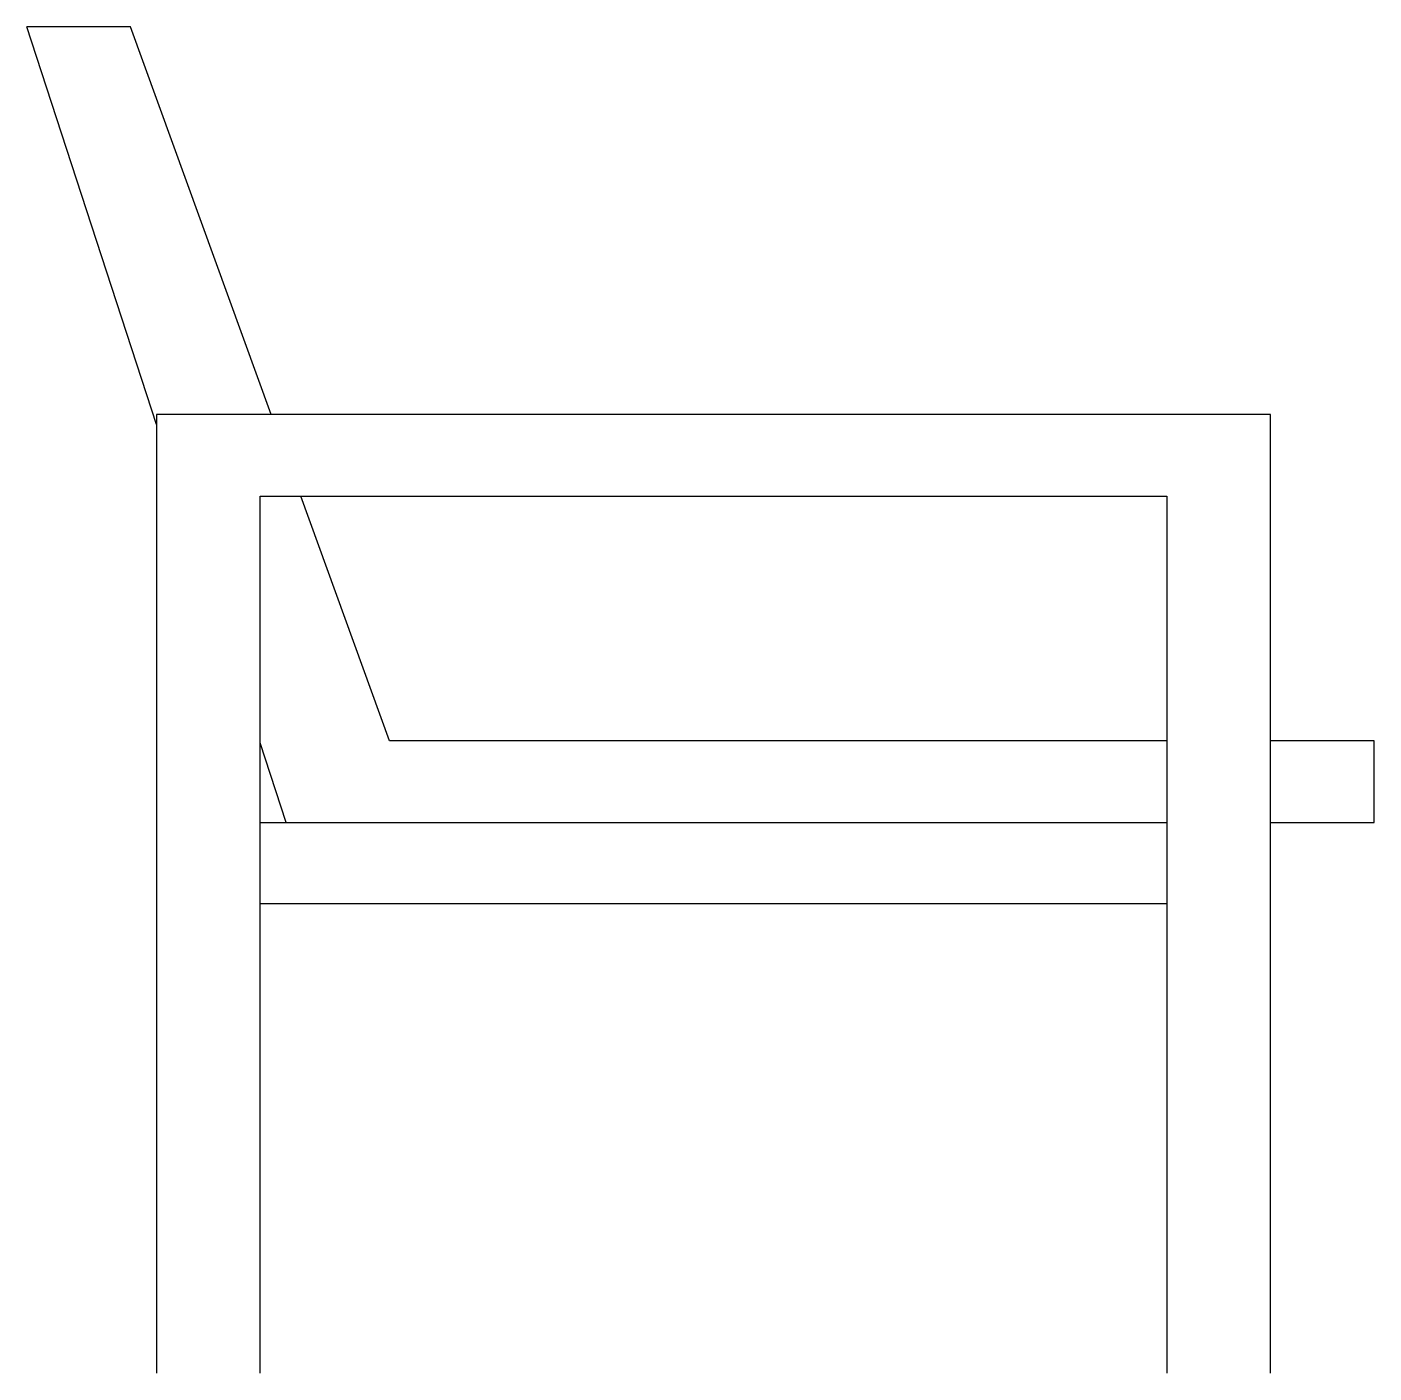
# Model space of a CAD drawing. Extents: x -0.0005 to 0.0249, y 0 to 0.0254.
import ezdxf

# ---------------------------------------------------------------- set-up
doc = ezdxf.new("R2010")
doc.units = 0
doc.layers.get('0').update_dxf_attribs({"linetype": 'CONTINUOUS'})

# ---------------------------------------------------------------- blocks, each defined once
blk = doc.blocks.new('02SBENC8')
at = {"color": 0, "linetype": 'BYBLOCK'}
for p, q in [((2, 23.25), (-0.5, 33)), ((1.5, 33), (-0.5, 33)), ((4.214, 23.5), (1.5, 33)), ((2, 23.5), (2, 0)), ((23.5, 23.5), (2, 23.5)), ((23.5, 0), (23.5, 23.5)), ((4, 0), (4, 21.5)), ((4, 21.5), (21.5, 21.5)), ((6.5, 15.5), (4.786, 21.5)), ((21.5, 21.5), (21.5, 0)), ((4.5, 13.5), (4, 15.45)), ((21.5, 15.5), (6.5, 15.5)), ((25.5, 15.5), (23.5, 15.5)), ((25.5, 13.5), (25.5, 15.5)), ((4, 13.5), (21.5, 13.5)), ((23.5, 13.5), (25.5, 13.5)), ((21.5, 11.5), (4, 11.5))]:
    blk.add_line(p, q, dxfattribs=at)

msp = doc.modelspace()

# ---------------------------------------------------------------- block references
at = {"color": 0, "linetype": 'BYBLOCK', "xscale": 0.0009779, "yscale": 0.00076962, "zscale": 0.0009779}
msp.add_blockref('02SBENC8', (0, 0), dxfattribs=at)

doc.saveas('drawing.dxf')
